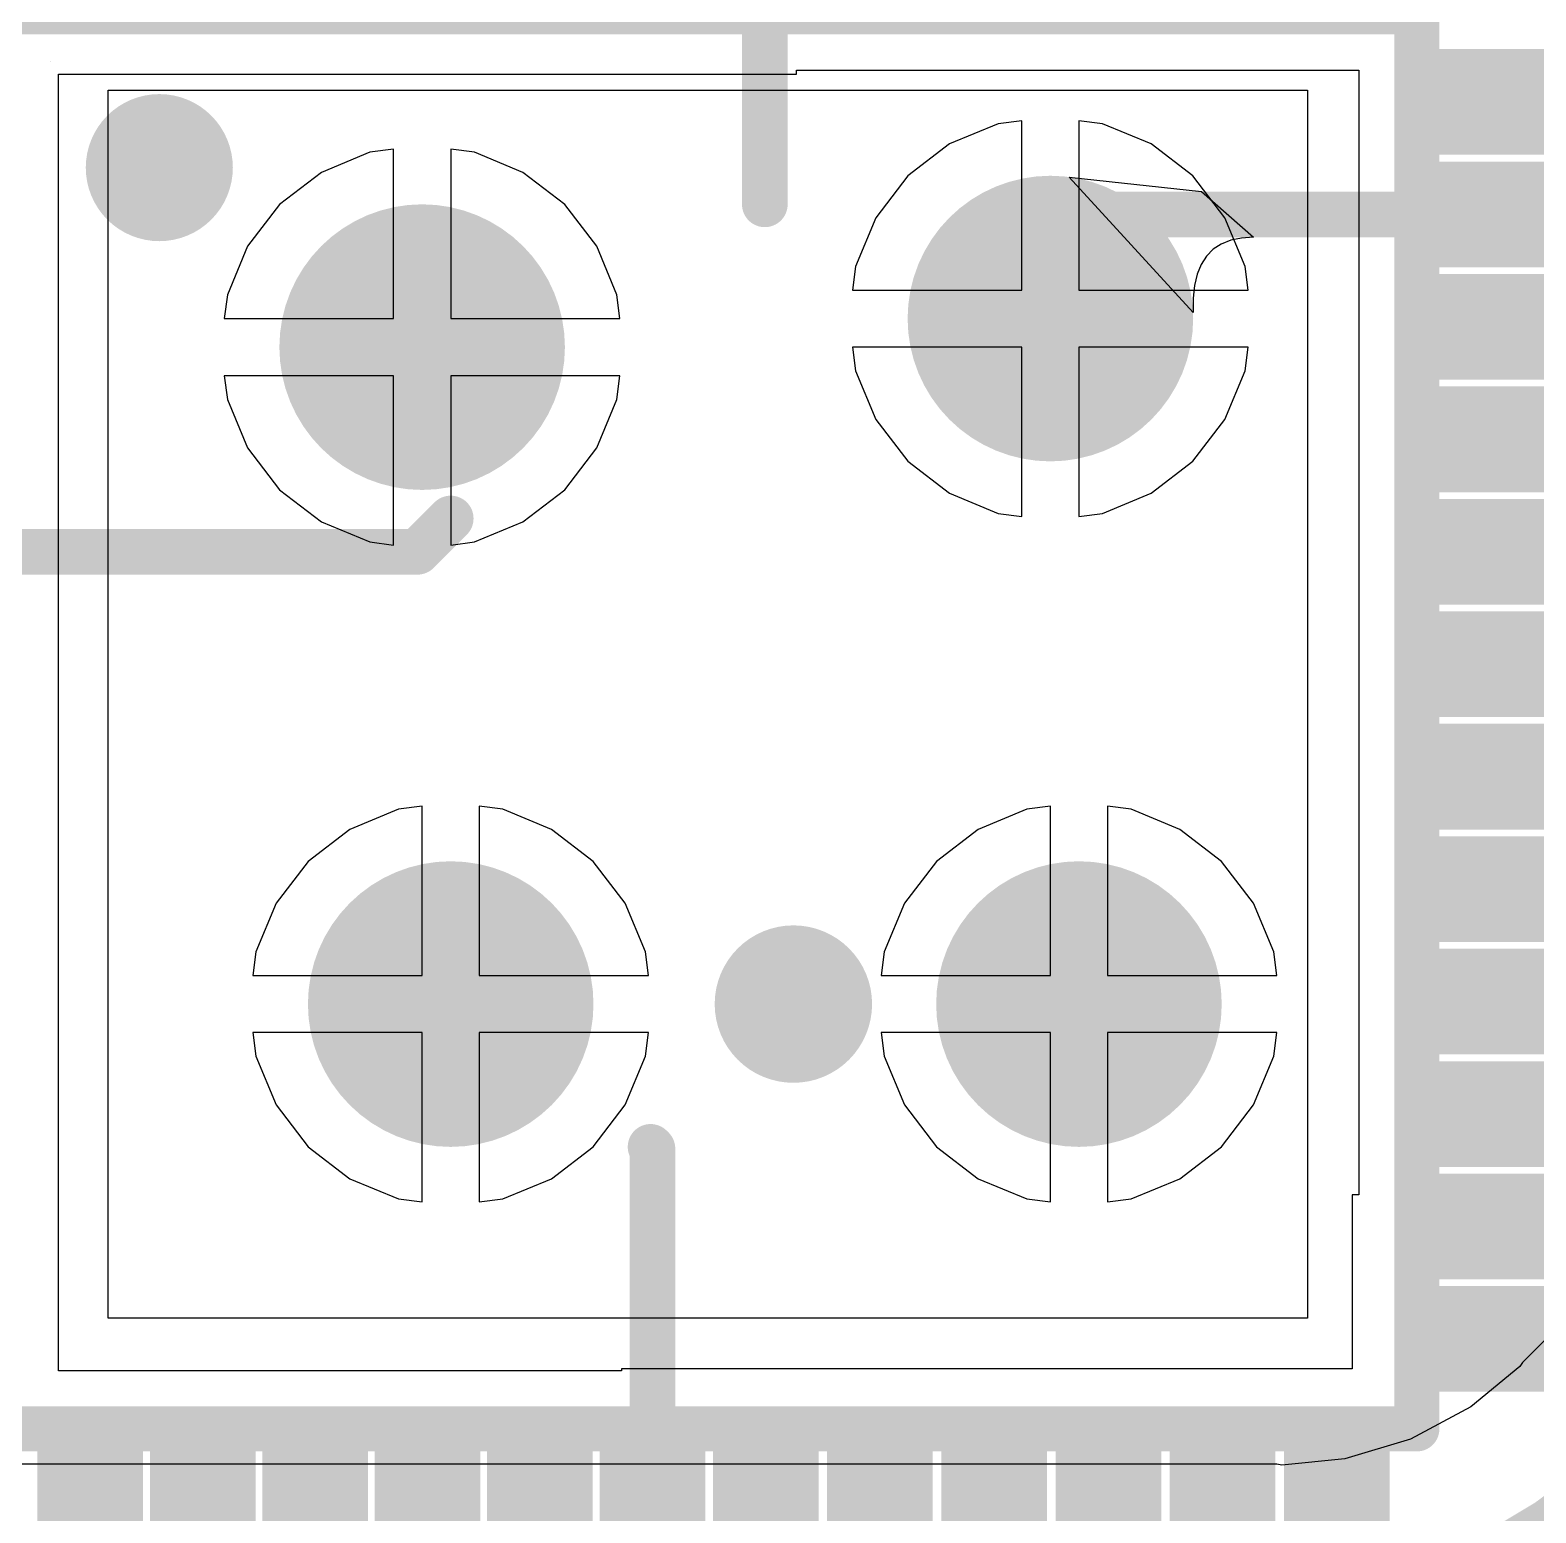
# Model space of a CAD drawing. Header units: millimetres. Extents: x -0.28 to 4.38, y -0.01 to 4.88.
# Drawn here: x 0.7064 to 0.97, y 2.5059 to 2.7655 of the extents above; entities that cross this region are included whole.
import ezdxf

# ---------------------------------------------------------------- set-up
doc = ezdxf.new("R2010")
doc.units = ezdxf.units.MM
doc.header["$MEASUREMENT"] = 0
for name, color, linetype in [('BottomLayer', 5, 'Continuous'), ('Mechanical13', 56, 'Continuous'), ('MultiLayer', 9, 'Continuous'), ('TopLayer', 1, 'Continuous'), ('TopOverlay', 2, 'Continuous'), ('TopPaste', 8, 'Continuous'), ('TopSolder', 216, 'Continuous'), ('ViaHoleLayer', 16, 'Continuous')]:
    doc.layers.add(name, color=color, linetype=linetype)

# ---------------------------------------------------------------- blocks, each defined once
blk = doc.blocks.new('QFP50P900X900X120_48N_21')
at = {"layer": 'Mechanical13', "const_width": 0.00787}
for points in [[(-0.12402, 0.12402), (0.12402, 0.12402)], [(0.12402, -0.12402), (0.12402, 0.12402)], [(-0.12402, -0.12402), (0.12402, -0.12402)]]:
    blk.add_lwpolyline(points, dxfattribs=at)
at = {"layer": 'Mechanical13', "const_width": 0.00394}
for points in [[(0.12205, 0.12402, 1), (0.12598, 0.12402, 1)], [(0.12205, 0.12402, 1), (0.12598, 0.12402, 1)], [(0.12205, -0.12402, 1), (0.12598, -0.12402, 1)], [(0.12205, -0.12402, 1), (0.12598, -0.12402, 1)]]:
    blk.add_lwpolyline(points, format="xyb", close=True, dxfattribs=at)
at = {"layer": 'TopLayer'}
for points in [[(0.12598, 0.10302), (0.20472, 0.10302), (0.12598, 0.11352), (0.20472, 0.11352)], [(0.12598, 0.08333), (0.20472, 0.08333), (0.12598, 0.09383), (0.20472, 0.09383)], [(0.12598, 0.06365), (0.20472, 0.06365), (0.12598, 0.07415), (0.20472, 0.07415)], [(0.12598, 0.04396), (0.20472, 0.04396), (0.12598, 0.05446), (0.20472, 0.05446)], [(0.12598, 0.02428), (0.20472, 0.02428), (0.12598, 0.03478), (0.20472, 0.03478)], [(0.12598, 0.00459), (0.20472, 0.00459), (0.12598, 0.01509), (0.20472, 0.01509)], [(0.12598, -0.01509), (0.20472, -0.01509), (0.12598, -0.00459), (0.20472, -0.00459)], [(0.12598, -0.03478), (0.20472, -0.03478), (0.12598, -0.02428), (0.20472, -0.02428)], [(0.12598, -0.05446), (0.20472, -0.05446), (0.12598, -0.04396), (0.20472, -0.04396)], [(0.12598, -0.07415), (0.20472, -0.07415), (0.12598, -0.06365), (0.20472, -0.06365)], [(0.12598, -0.09383), (0.20472, -0.09383), (0.12598, -0.08333), (0.20472, -0.08333)], [(0.1248, -0.11352), (0.20354, -0.11352), (0.1248, -0.10302), (0.20354, -0.10302)], [(-0.11352, -0.12598), (-0.11352, -0.20472), (-0.10302, -0.12598), (-0.10302, -0.20472)], [(-0.09383, -0.12598), (-0.09383, -0.20472), (-0.08333, -0.12598), (-0.08333, -0.20472)], [(-0.07415, -0.12598), (-0.07415, -0.20472), (-0.06365, -0.12598), (-0.06365, -0.20472)], [(-0.05446, -0.12598), (-0.05446, -0.20472), (-0.04396, -0.12598), (-0.04396, -0.20472)], [(-0.03478, -0.12598), (-0.03478, -0.20472), (-0.02428, -0.12598), (-0.02428, -0.20472)], [(-0.01509, -0.12598), (-0.01509, -0.20472), (-0.00459, -0.12598), (-0.00459, -0.20472)], [(0.00475, -0.12563), (0.00475, -0.20437), (0.01525, -0.12563), (0.01525, -0.20437)], [(0.02475, -0.12563), (0.02475, -0.20437), (0.03525, -0.12563), (0.03525, -0.20437)], [(0.04475, -0.12563), (0.04475, -0.20437), (0.05525, -0.12563), (0.05525, -0.20437)], [(0.06475, -0.12563), (0.06475, -0.20437), (0.07525, -0.12563), (0.07525, -0.20437)], [(0.08475, -0.12563), (0.08475, -0.20437), (0.09525, -0.12563), (0.09525, -0.20437)], [(0.10475, -0.12563), (0.10475, -0.20437), (0.11525, -0.12563), (0.11525, -0.20437)]]:
    blk.add_solid(points, dxfattribs=at)
at = {"layer": 'TopOverlay'}
for points, const_width in [([(-0.09118, 0.09677, 1), (-0.10118, 0.09677, 1)], 0.01575), ([(-0.10512, 0.09677, 1), (-0.09724, 0.09677, 1)], 0.00787), ([(-0.09512, 0.09677, 1), (-0.08724, 0.09677, 1)], 0.00787)]:
    blk.add_lwpolyline(points, format="xyb", close=True, dxfattribs=dict(at, const_width=const_width))
at = {"layer": 'TopPaste'}
for points in [[(0.12598, 0.10302), (0.20472, 0.10302), (0.12598, 0.11352), (0.20472, 0.11352)], [(0.12598, 0.08333), (0.20472, 0.08333), (0.12598, 0.09383), (0.20472, 0.09383)], [(0.12598, 0.06365), (0.20472, 0.06365), (0.12598, 0.07415), (0.20472, 0.07415)], [(0.12598, 0.04396), (0.20472, 0.04396), (0.12598, 0.05446), (0.20472, 0.05446)], [(0.12598, 0.02428), (0.20472, 0.02428), (0.12598, 0.03478), (0.20472, 0.03478)], [(0.12598, 0.00459), (0.20472, 0.00459), (0.12598, 0.01509), (0.20472, 0.01509)], [(0.12598, -0.01509), (0.20472, -0.01509), (0.12598, -0.00459), (0.20472, -0.00459)], [(0.12598, -0.03478), (0.20472, -0.03478), (0.12598, -0.02428), (0.20472, -0.02428)], [(0.12598, -0.05446), (0.20472, -0.05446), (0.12598, -0.04396), (0.20472, -0.04396)], [(0.12598, -0.07415), (0.20472, -0.07415), (0.12598, -0.06365), (0.20472, -0.06365)], [(0.12598, -0.09383), (0.20472, -0.09383), (0.12598, -0.08333), (0.20472, -0.08333)], [(0.1248, -0.11352), (0.20354, -0.11352), (0.1248, -0.10302), (0.20354, -0.10302)], [(-0.11352, -0.12598), (-0.11352, -0.20472), (-0.10302, -0.12598), (-0.10302, -0.20472)], [(-0.09383, -0.12598), (-0.09383, -0.20472), (-0.08333, -0.12598), (-0.08333, -0.20472)], [(-0.07415, -0.12598), (-0.07415, -0.20472), (-0.06365, -0.12598), (-0.06365, -0.20472)], [(-0.05446, -0.12598), (-0.05446, -0.20472), (-0.04396, -0.12598), (-0.04396, -0.20472)], [(-0.03478, -0.12598), (-0.03478, -0.20472), (-0.02428, -0.12598), (-0.02428, -0.20472)], [(-0.01509, -0.12598), (-0.01509, -0.20472), (-0.00459, -0.12598), (-0.00459, -0.20472)], [(0.00475, -0.12563), (0.00475, -0.20437), (0.01525, -0.12563), (0.01525, -0.20437)], [(0.02475, -0.12563), (0.02475, -0.20437), (0.03525, -0.12563), (0.03525, -0.20437)], [(0.04475, -0.12563), (0.04475, -0.20437), (0.05525, -0.12563), (0.05525, -0.20437)], [(0.06475, -0.12563), (0.06475, -0.20437), (0.07525, -0.12563), (0.07525, -0.20437)], [(0.08475, -0.12563), (0.08475, -0.20437), (0.09525, -0.12563), (0.09525, -0.20437)], [(0.10475, -0.12563), (0.10475, -0.20437), (0.11525, -0.12563), (0.11525, -0.20437)]]:
    blk.add_solid(points, dxfattribs=at)
at = {"layer": 'TopSolder'}
for points in [[(0.12198, 0.09902), (0.20872, 0.09902), (0.12198, 0.11752), (0.20872, 0.11752)], [(0.12198, 0.07933), (0.20872, 0.07933), (0.12198, 0.09783), (0.20872, 0.09783)], [(0.12198, 0.05965), (0.20872, 0.05965), (0.12198, 0.07815), (0.20872, 0.07815)], [(0.12198, 0.03996), (0.20872, 0.03996), (0.12198, 0.05846), (0.20872, 0.05846)], [(0.12198, 0.02028), (0.20872, 0.02028), (0.12198, 0.03878), (0.20872, 0.03878)], [(0.12198, 0.00059), (0.20872, 0.00059), (0.12198, 0.01909), (0.20872, 0.01909)], [(0.12198, -0.01909), (0.20872, -0.01909), (0.12198, -0.00059), (0.20872, -0.00059)], [(0.12198, -0.03878), (0.20872, -0.03878), (0.12198, -0.02028), (0.20872, -0.02028)], [(0.12198, -0.05846), (0.20872, -0.05846), (0.12198, -0.03996), (0.20872, -0.03996)], [(0.12198, -0.07815), (0.20872, -0.07815), (0.12198, -0.05965), (0.20872, -0.05965)], [(0.12198, -0.09783), (0.20872, -0.09783), (0.12198, -0.07933), (0.20872, -0.07933)], [(0.1208, -0.11752), (0.20754, -0.11752), (0.1208, -0.09902), (0.20754, -0.09902)], [(-0.11752, -0.12198), (-0.11752, -0.20872), (-0.09902, -0.12198), (-0.09902, -0.20872)], [(-0.09783, -0.12198), (-0.09783, -0.20872), (-0.07933, -0.12198), (-0.07933, -0.20872)], [(-0.07815, -0.12198), (-0.07815, -0.20872), (-0.05965, -0.12198), (-0.05965, -0.20872)], [(-0.05846, -0.12198), (-0.05846, -0.20872), (-0.03996, -0.12198), (-0.03996, -0.20872)], [(-0.03878, -0.12198), (-0.03878, -0.20872), (-0.02028, -0.12198), (-0.02028, -0.20872)], [(-0.01909, -0.12198), (-0.01909, -0.20872), (-0.00059, -0.12198), (-0.00059, -0.20872)], [(0.00075, -0.12163), (0.00075, -0.20837), (0.01925, -0.12163), (0.01925, -0.20837)], [(0.02075, -0.12163), (0.02075, -0.20837), (0.03925, -0.12163), (0.03925, -0.20837)], [(0.04075, -0.12163), (0.04075, -0.20837), (0.05925, -0.12163), (0.05925, -0.20837)], [(0.06075, -0.12163), (0.06075, -0.20837), (0.07925, -0.12163), (0.07925, -0.20837)], [(0.08075, -0.12163), (0.08075, -0.20837), (0.09925, -0.12163), (0.09925, -0.20837)], [(0.10075, -0.12163), (0.10075, -0.20837), (0.11925, -0.12163), (0.11925, -0.20837)]]:
    blk.add_solid(points, dxfattribs=at)

msp = doc.modelspace()

# ---------------------------------------------------------------- linework, layer by layer
at = {"layer": 'BottomLayer'}
for p, q in [((0.72, 2.54), (0.72, 2.755)), ((0.72, 2.755), (0.93, 2.755)), ((0.93, 2.755), (0.93, 2.54)), ((0.87586, 2.7491), (0.86735, 2.74557)), ((0.88, 2.74964), (0.87586, 2.7491)), ((0.88, 2.72), (0.88, 2.74964)), ((0.89414, 2.7491), (0.89, 2.74964)), ((0.89, 2.74964), (0.89, 2.72)), ((0.90265, 2.74557), (0.89414, 2.7491)), ((0.77, 2.74464), (0.76586, 2.7441)), ((0.77, 2.715), (0.77, 2.74464)), ((0.78414, 2.7441), (0.78, 2.74464)), ((0.78, 2.74464), (0.78, 2.715)), ((0.86735, 2.74557), (0.86004, 2.73996)), ((0.90996, 2.73996), (0.90265, 2.74557)), ((0.76586, 2.7441), (0.75735, 2.74057)), ((0.79265, 2.74057), (0.78414, 2.7441)), ((0.75735, 2.74057), (0.75004, 2.73496)), ((0.79996, 2.73496), (0.79265, 2.74057)), ((0.86004, 2.73996), (0.85443, 2.73265)), ((0.91557, 2.73265), (0.90996, 2.73996)), ((0.75004, 2.73496), (0.74443, 2.72765)), ((0.80557, 2.72765), (0.79996, 2.73496)), ((0.85443, 2.73265), (0.8509, 2.72414)), ((0.9191, 2.72414), (0.91557, 2.73265)), ((0.74443, 2.72765), (0.7409, 2.71914)), ((0.8091, 2.71914), (0.80557, 2.72765)), ((0.8509, 2.72414), (0.85036, 2.72)), ((0.91964, 2.72), (0.9191, 2.72414)), ((0.7409, 2.71914), (0.74036, 2.715)), ((0.80964, 2.715), (0.8091, 2.71914)), ((0.85036, 2.72), (0.88, 2.72)), ((0.89, 2.72), (0.91964, 2.72)), ((0.74036, 2.715), (0.77, 2.715)), ((0.78, 2.715), (0.80964, 2.715)), ((0.88, 2.71), (0.85036, 2.71)), ((0.85036, 2.71), (0.8509, 2.70586)), ((0.88, 2.68036), (0.88, 2.71)), ((0.91964, 2.71), (0.89, 2.71)), ((0.89, 2.71), (0.89, 2.68036)), ((0.9191, 2.70586), (0.91964, 2.71)), ((0.8509, 2.70586), (0.85443, 2.69735)), ((0.91557, 2.69735), (0.9191, 2.70586)), ((0.77, 2.705), (0.74036, 2.705)), ((0.74036, 2.705), (0.7409, 2.70086)), ((0.77, 2.67536), (0.77, 2.705)), ((0.80964, 2.705), (0.78, 2.705)), ((0.78, 2.705), (0.78, 2.67536)), ((0.8091, 2.70086), (0.80964, 2.705)), ((0.7409, 2.70086), (0.74443, 2.69235)), ((0.80557, 2.69235), (0.8091, 2.70086)), ((0.85443, 2.69735), (0.86004, 2.69004)), ((0.90996, 2.69004), (0.91557, 2.69735)), ((0.74443, 2.69235), (0.75004, 2.68504)), ((0.79996, 2.68504), (0.80557, 2.69235)), ((0.86004, 2.69004), (0.86735, 2.68443)), ((0.90265, 2.68443), (0.90996, 2.69004)), ((0.75004, 2.68504), (0.75735, 2.67943)), ((0.79265, 2.67943), (0.79996, 2.68504)), ((0.86735, 2.68443), (0.87586, 2.6809)), ((0.89414, 2.6809), (0.90265, 2.68443)), ((0.75735, 2.67943), (0.76586, 2.6759)), ((0.78414, 2.6759), (0.79265, 2.67943)), ((0.87586, 2.6809), (0.88, 2.68036)), ((0.89, 2.68036), (0.89414, 2.6809)), ((0.76586, 2.6759), (0.77, 2.67536)), ((0.78, 2.67536), (0.78414, 2.6759)), ((1.1027, 2.6673), (0.9677, 2.5323)), ((0.77086, 2.6291), (0.76235, 2.62557)), ((0.775, 2.62964), (0.77086, 2.6291)), ((0.775, 2.6), (0.775, 2.62964)), ((0.78914, 2.6291), (0.785, 2.62964)), ((0.785, 2.62964), (0.785, 2.6)), ((0.79765, 2.62557), (0.78914, 2.6291)), ((0.88086, 2.6291), (0.87235, 2.62557)), ((0.885, 2.62964), (0.88086, 2.6291)), ((0.885, 2.6), (0.885, 2.62964)), ((0.89914, 2.6291), (0.895, 2.62964)), ((0.895, 2.62964), (0.895, 2.6)), ((0.90765, 2.62557), (0.89914, 2.6291)), ((0.76235, 2.62557), (0.75504, 2.61996)), ((0.80496, 2.61996), (0.79765, 2.62557)), ((0.87235, 2.62557), (0.86504, 2.61996)), ((0.91496, 2.61996), (0.90765, 2.62557)), ((0.75504, 2.61996), (0.74943, 2.61265)), ((0.81057, 2.61265), (0.80496, 2.61996)), ((0.86504, 2.61996), (0.85943, 2.61265)), ((0.92057, 2.61265), (0.91496, 2.61996)), ((0.74943, 2.61265), (0.7459, 2.60414)), ((0.8141, 2.60414), (0.81057, 2.61265)), ((0.85943, 2.61265), (0.8559, 2.60414)), ((0.9241, 2.60414), (0.92057, 2.61265)), ((0.7459, 2.60414), (0.74536, 2.6)), ((0.81464, 2.6), (0.8141, 2.60414)), ((0.8559, 2.60414), (0.85536, 2.6)), ((0.92464, 2.6), (0.9241, 2.60414)), ((0.74536, 2.6), (0.775, 2.6)), ((0.785, 2.6), (0.81464, 2.6)), ((0.85536, 2.6), (0.885, 2.6)), ((0.895, 2.6), (0.92464, 2.6)), ((0.775, 2.59), (0.74536, 2.59)), ((0.74536, 2.59), (0.7459, 2.58586)), ((0.775, 2.56036), (0.775, 2.59)), ((0.81464, 2.59), (0.785, 2.59)), ((0.785, 2.59), (0.785, 2.56036)), ((0.8141, 2.58586), (0.81464, 2.59)), ((0.885, 2.59), (0.85536, 2.59)), ((0.85536, 2.59), (0.8559, 2.58586)), ((0.885, 2.56036), (0.885, 2.59)), ((0.92464, 2.59), (0.895, 2.59)), ((0.895, 2.59), (0.895, 2.56036)), ((0.9241, 2.58586), (0.92464, 2.59)), ((0.7459, 2.58586), (0.74943, 2.57735)), ((0.81057, 2.57735), (0.8141, 2.58586)), ((0.8559, 2.58586), (0.85943, 2.57735)), ((0.92057, 2.57735), (0.9241, 2.58586)), ((0.74943, 2.57735), (0.75504, 2.57004)), ((0.80496, 2.57004), (0.81057, 2.57735)), ((0.85943, 2.57735), (0.86504, 2.57004)), ((0.91496, 2.57004), (0.92057, 2.57735)), ((0.75504, 2.57004), (0.76235, 2.56443)), ((0.79765, 2.56443), (0.80496, 2.57004)), ((0.86504, 2.57004), (0.87235, 2.56443)), ((0.90765, 2.56443), (0.91496, 2.57004)), ((0.76235, 2.56443), (0.77086, 2.5609)), ((0.78914, 2.5609), (0.79765, 2.56443)), ((0.87235, 2.56443), (0.88086, 2.5609)), ((0.89914, 2.5609), (0.90765, 2.56443)), ((0.77086, 2.5609), (0.775, 2.56036)), ((0.785, 2.56036), (0.78914, 2.5609)), ((0.88086, 2.5609), (0.885, 2.56036)), ((0.895, 2.56036), (0.89914, 2.5609)), ((0.93, 2.54), (0.72, 2.54)), ((0.96717, 2.53153), (0.95862, 2.52451)), ((0.96766, 2.53227), (0.96717, 2.53153)), ((0.96768, 2.53228), (0.96766, 2.53227)), ((0.9677, 2.5323), (0.96768, 2.53228)), ((0.95862, 2.52451), (0.94805, 2.51886)), ((0.94805, 2.51886), (0.93657, 2.51538)), ((0.93657, 2.51538), (0.92553, 2.51429)), ((0.92464, 2.51447), (0.6167, 2.51447)), ((0.92553, 2.51429), (0.92464, 2.51447))]:
    msp.add_line(p, q, dxfattribs=at)
for points, const_width in [([(0.8725, 2.715, 1), (0.8975, 2.715, 1)], 0.025), ([(0.7625, 2.71, 1), (0.7875, 2.71, 1)], 0.025), ([(0.7675, 2.595, 1), (0.7925, 2.595, 1)], 0.025), ([(0.8775, 2.595, 1), (0.9025, 2.595, 1)], 0.025), ([(0.83311, 2.595, 1), (0.84689, 2.595, 1)], 0.01378)]:
    msp.add_lwpolyline(points, format="xyb", close=True, dxfattribs=dict(at, const_width=const_width))
at = {"layer": 'BottomLayer', "const_width": 0.008}
msp.add_lwpolyline([(0.98496, 2.51496, -0.198752), (0.92464, 2.49)], format="xyb", dxfattribs=at)
at = {"layer": 'MultiLayer'}
for points, const_width in [([(0.8725, 2.715, 1), (0.8975, 2.715, 1)], 0.025), ([(0.7625, 2.71, 1), (0.7875, 2.71, 1)], 0.025), ([(0.7675, 2.595, 1), (0.7925, 2.595, 1)], 0.025), ([(0.8775, 2.595, 1), (0.9025, 2.595, 1)], 0.025), ([(0.83311, 2.595, 1), (0.84689, 2.595, 1)], 0.01378)]:
    msp.add_lwpolyline(points, format="xyb", close=True, dxfattribs=dict(at, const_width=const_width))
at = {"layer": 'TopLayer'}
for p, q in [((0.71, 2.76), (0.71, 2.76)), ((0.7113, 2.72766), (0.7113, 2.75776)), ((0.7113, 2.75776), (0.84057, 2.75776)), ((0.84057, 2.75776), (0.84057, 2.7585)), ((0.84057, 2.7585), (0.93902, 2.7585)), ((0.93902, 2.7585), (0.93902, 2.72766)), ((0.72, 2.54), (0.72, 2.755)), ((0.72, 2.755), (0.93, 2.755)), ((0.93, 2.755), (0.93, 2.54)), ((0.87586, 2.7491), (0.86735, 2.74557)), ((0.88, 2.74964), (0.87586, 2.7491)), ((0.88, 2.72), (0.88, 2.74964)), ((0.89414, 2.7491), (0.89, 2.74964)), ((0.89, 2.74964), (0.89, 2.72)), ((0.90265, 2.74557), (0.89414, 2.7491)), ((0.77, 2.74464), (0.76586, 2.7441)), ((0.77, 2.715), (0.77, 2.74464)), ((0.78414, 2.7441), (0.78, 2.74464)), ((0.78, 2.74464), (0.78, 2.715)), ((0.86735, 2.74557), (0.86004, 2.73996)), ((0.90996, 2.73996), (0.90265, 2.74557)), ((0.76586, 2.7441), (0.75735, 2.74057)), ((0.79265, 2.74057), (0.78414, 2.7441)), ((0.75735, 2.74057), (0.75004, 2.73496)), ((0.79996, 2.73496), (0.79265, 2.74057)), ((0.86004, 2.73996), (0.85443, 2.73265)), ((0.90998, 2.71604), (0.88831, 2.73978)), ((0.88831, 2.73978), (0.91144, 2.73723)), ((0.91557, 2.73265), (0.90996, 2.73996)), ((0.91144, 2.73723), (0.92056, 2.72923)), ((0.75004, 2.73496), (0.74443, 2.72765)), ((0.80557, 2.72765), (0.79996, 2.73496)), ((0.85443, 2.73265), (0.8509, 2.72414)), ((0.9191, 2.72414), (0.91557, 2.73265)), ((0.91845, 2.7291), (0.91657, 2.7287)), ((0.92056, 2.72923), (0.91845, 2.7291)), ((0.7113, 2.70798), (0.7113, 2.72766)), ((0.74443, 2.72765), (0.7409, 2.71914)), ((0.8091, 2.71914), (0.80557, 2.72765)), ((0.91352, 2.72712), (0.91235, 2.72593)), ((0.91493, 2.72804), (0.91352, 2.72712)), ((0.91657, 2.7287), (0.91493, 2.72804)), ((0.93902, 2.72766), (0.93902, 2.68829)), ((0.8509, 2.72414), (0.85036, 2.72)), ((0.91141, 2.72448), (0.9107, 2.72277)), ((0.91235, 2.72593), (0.91141, 2.72448)), ((0.91964, 2.72), (0.9191, 2.72414)), ((0.9107, 2.72277), (0.91023, 2.72079)), ((0.7409, 2.71914), (0.74036, 2.715)), ((0.80964, 2.715), (0.8091, 2.71914)), ((0.85036, 2.72), (0.88, 2.72)), ((0.89, 2.72), (0.91964, 2.72)), ((0.90999, 2.71855), (0.90998, 2.71604)), ((0.91023, 2.72079), (0.90999, 2.71855)), ((0.74036, 2.715), (0.77, 2.715)), ((0.78, 2.715), (0.80964, 2.715)), ((0.7113, 2.68829), (0.7113, 2.70798)), ((0.88, 2.71), (0.85036, 2.71)), ((0.85036, 2.71), (0.8509, 2.70586)), ((0.88, 2.68036), (0.88, 2.71)), ((0.91964, 2.71), (0.89, 2.71)), ((0.89, 2.71), (0.89, 2.68036)), ((0.9191, 2.70586), (0.91964, 2.71)), ((0.8509, 2.70586), (0.85443, 2.69735)), ((0.91557, 2.69735), (0.9191, 2.70586)), ((0.77, 2.705), (0.74036, 2.705)), ((0.74036, 2.705), (0.7409, 2.70086)), ((0.77, 2.67536), (0.77, 2.705)), ((0.80964, 2.705), (0.78, 2.705)), ((0.78, 2.705), (0.78, 2.67536)), ((0.8091, 2.70086), (0.80964, 2.705)), ((0.7409, 2.70086), (0.74443, 2.69235)), ((0.80557, 2.69235), (0.8091, 2.70086)), ((0.85443, 2.69735), (0.86004, 2.69004)), ((0.90996, 2.69004), (0.91557, 2.69735)), ((0.74443, 2.69235), (0.75004, 2.68504)), ((0.79996, 2.68504), (0.80557, 2.69235)), ((0.86004, 2.69004), (0.86735, 2.68443)), ((0.90265, 2.68443), (0.90996, 2.69004)), ((0.7113, 2.66861), (0.7113, 2.68829)), ((0.93902, 2.68829), (0.93902, 2.66861)), ((0.75004, 2.68504), (0.75735, 2.67943)), ((0.79265, 2.67943), (0.79996, 2.68504)), ((0.86735, 2.68443), (0.87586, 2.6809)), ((0.89414, 2.6809), (0.90265, 2.68443)), ((0.75735, 2.67943), (0.76586, 2.6759)), ((0.78414, 2.6759), (0.79265, 2.67943)), ((0.87586, 2.6809), (0.88, 2.68036)), ((0.89, 2.68036), (0.89414, 2.6809)), ((0.76586, 2.6759), (0.77, 2.67536)), ((0.78, 2.67536), (0.78414, 2.6759)), ((0.7113, 2.62924), (0.7113, 2.66861)), ((0.93902, 2.66861), (0.93902, 2.64892)), ((0.93902, 2.64892), (0.93902, 2.62924)), ((0.7113, 2.60955), (0.7113, 2.62924)), ((0.77086, 2.6291), (0.76235, 2.62557)), ((0.775, 2.62964), (0.77086, 2.6291)), ((0.775, 2.6), (0.775, 2.62964)), ((0.78914, 2.6291), (0.785, 2.62964)), ((0.785, 2.62964), (0.785, 2.6)), ((0.79765, 2.62557), (0.78914, 2.6291)), ((0.88086, 2.6291), (0.87235, 2.62557)), ((0.885, 2.62964), (0.88086, 2.6291)), ((0.885, 2.6), (0.885, 2.62964)), ((0.89914, 2.6291), (0.895, 2.62964)), ((0.895, 2.62964), (0.895, 2.6)), ((0.90765, 2.62557), (0.89914, 2.6291)), ((0.93902, 2.62924), (0.93902, 2.60955)), ((0.76235, 2.62557), (0.75504, 2.61996)), ((0.80496, 2.61996), (0.79765, 2.62557)), ((0.87235, 2.62557), (0.86504, 2.61996)), ((0.91496, 2.61996), (0.90765, 2.62557)), ((0.75504, 2.61996), (0.74943, 2.61265)), ((0.81057, 2.61265), (0.80496, 2.61996)), ((0.86504, 2.61996), (0.85943, 2.61265)), ((0.92057, 2.61265), (0.91496, 2.61996)), ((0.74943, 2.61265), (0.7459, 2.60414)), ((0.8141, 2.60414), (0.81057, 2.61265)), ((0.85943, 2.61265), (0.8559, 2.60414)), ((0.9241, 2.60414), (0.92057, 2.61265)), ((0.7113, 2.58987), (0.7113, 2.60955)), ((0.93902, 2.60955), (0.93902, 2.58987)), ((0.7459, 2.60414), (0.74536, 2.6)), ((0.81464, 2.6), (0.8141, 2.60414)), ((0.8559, 2.60414), (0.85536, 2.6)), ((0.92464, 2.6), (0.9241, 2.60414)), ((0.74536, 2.6), (0.775, 2.6)), ((0.785, 2.6), (0.81464, 2.6)), ((0.85536, 2.6), (0.885, 2.6)), ((0.895, 2.6), (0.92464, 2.6)), ((0.7113, 2.57018), (0.7113, 2.58987)), ((0.775, 2.59), (0.74536, 2.59)), ((0.74536, 2.59), (0.7459, 2.58586)), ((0.775, 2.56036), (0.775, 2.59)), ((0.81464, 2.59), (0.785, 2.59)), ((0.785, 2.59), (0.785, 2.56036)), ((0.8141, 2.58586), (0.81464, 2.59)), ((0.885, 2.59), (0.85536, 2.59)), ((0.85536, 2.59), (0.8559, 2.58586)), ((0.885, 2.56036), (0.885, 2.59)), ((0.92464, 2.59), (0.895, 2.59)), ((0.895, 2.59), (0.895, 2.56036)), ((0.9241, 2.58586), (0.92464, 2.59)), ((0.93902, 2.58987), (0.93902, 2.58131)), ((0.7459, 2.58586), (0.74943, 2.57735)), ((0.81057, 2.57735), (0.8141, 2.58586)), ((0.8559, 2.58586), (0.85943, 2.57735)), ((0.92057, 2.57735), (0.9241, 2.58586)), ((0.93902, 2.58131), (0.93902, 2.56163)), ((0.74943, 2.57735), (0.75504, 2.57004)), ((0.80496, 2.57004), (0.81057, 2.57735)), ((0.85943, 2.57735), (0.86504, 2.57004)), ((0.91496, 2.57004), (0.92057, 2.57735)), ((0.7113, 2.5505), (0.7113, 2.57018)), ((0.75504, 2.57004), (0.76235, 2.56443)), ((0.79765, 2.56443), (0.80496, 2.57004)), ((0.86504, 2.57004), (0.87235, 2.56443)), ((0.90765, 2.56443), (0.91496, 2.57004)), ((0.76235, 2.56443), (0.77086, 2.5609)), ((0.78914, 2.5609), (0.79765, 2.56443)), ((0.87235, 2.56443), (0.88086, 2.5609)), ((0.89914, 2.5609), (0.90765, 2.56443)), ((0.77086, 2.5609), (0.775, 2.56036)), ((0.785, 2.56036), (0.78914, 2.5609)), ((0.88086, 2.5609), (0.885, 2.56036)), ((0.895, 2.56036), (0.89914, 2.5609)), ((0.93902, 2.56163), (0.93783, 2.56163)), ((0.93783, 2.56163), (0.93783, 2.53114)), ((0.7113, 2.53081), (0.7113, 2.5505)), ((0.93, 2.54), (0.72, 2.54)), ((0.93783, 2.53114), (0.80991, 2.53114)), ((0.80991, 2.53114), (0.80991, 2.53079)), ((0.7113, 2.53079), (0.7113, 2.53081)), ((0.80991, 2.53079), (0.7113, 2.53079))]:
    msp.add_line(p, q, dxfattribs=at)
at = {"layer": 'TopLayer', "const_width": 0.008}
for points in [[(0.835, 2.735), (0.835, 2.81)], [(0.885, 2.725), (0.89323, 2.73323)], [(0.89323, 2.73323), (0.99051, 2.73323)], [(0.77417, 2.67417), (0.78, 2.68)], [(0.6598, 2.67417), (0.77417, 2.67417)], [(0.815, 2.57), (0.81532, 2.56969)], [(0.81532, 2.47929), (0.81532, 2.56969)]]:
    msp.add_lwpolyline(points, dxfattribs=at)
at = {"layer": 'TopLayer'}
for points, const_width in [([(0.8725, 2.715, 1), (0.8975, 2.715, 1)], 0.025), ([(0.833, 2.735, 1), (0.837, 2.735, 1)], 0.004), ([(0.89123, 2.73323, 1), (0.89523, 2.73323, 1)], 0.004), ([(0.89123, 2.73323, 1), (0.89523, 2.73323, 1)], 0.004), ([(0.7625, 2.71, 1), (0.7875, 2.71, 1)], 0.025), ([(0.883, 2.725, 1), (0.887, 2.725, 1)], 0.004), ([(0.778, 2.68, 1), (0.782, 2.68, 1)], 0.004), ([(0.77217, 2.67417, 1), (0.77617, 2.67417, 1)], 0.004), ([(0.77217, 2.67417, 1), (0.77617, 2.67417, 1)], 0.004), ([(0.7675, 2.595, 1), (0.7925, 2.595, 1)], 0.025), ([(0.8775, 2.595, 1), (0.9025, 2.595, 1)], 0.025), ([(0.83311, 2.595, 1), (0.84689, 2.595, 1)], 0.01378), ([(0.813, 2.57, 1), (0.817, 2.57, 1)], 0.004), ([(0.81332, 2.56969, 1), (0.81732, 2.56969, 1)], 0.004), ([(0.81332, 2.56969, 1), (0.81732, 2.56969, 1)], 0.004)]:
    msp.add_lwpolyline(points, format="xyb", close=True, dxfattribs=dict(at, const_width=const_width))
at = {"layer": 'ViaHoleLayer'}
for points, const_width in [([(0.878, 2.715, 1), (0.892, 2.715, 1)], 0.014), ([(0.768, 2.71, 1), (0.782, 2.71, 1)], 0.014), ([(0.773, 2.595, 1), (0.787, 2.595, 1)], 0.014), ([(0.883, 2.595, 1), (0.897, 2.595, 1)], 0.014), ([(0.83606, 2.595, 1), (0.84394, 2.595, 1)], 0.00787)]:
    msp.add_lwpolyline(points, format="xyb", close=True, dxfattribs=dict(at, const_width=const_width))

# ---------------------------------------------------------------- block references
msp.add_blockref('QFP50P900X900X120_48N_21', (0.82516, 2.64465))

doc.saveas('drawing.dxf')
